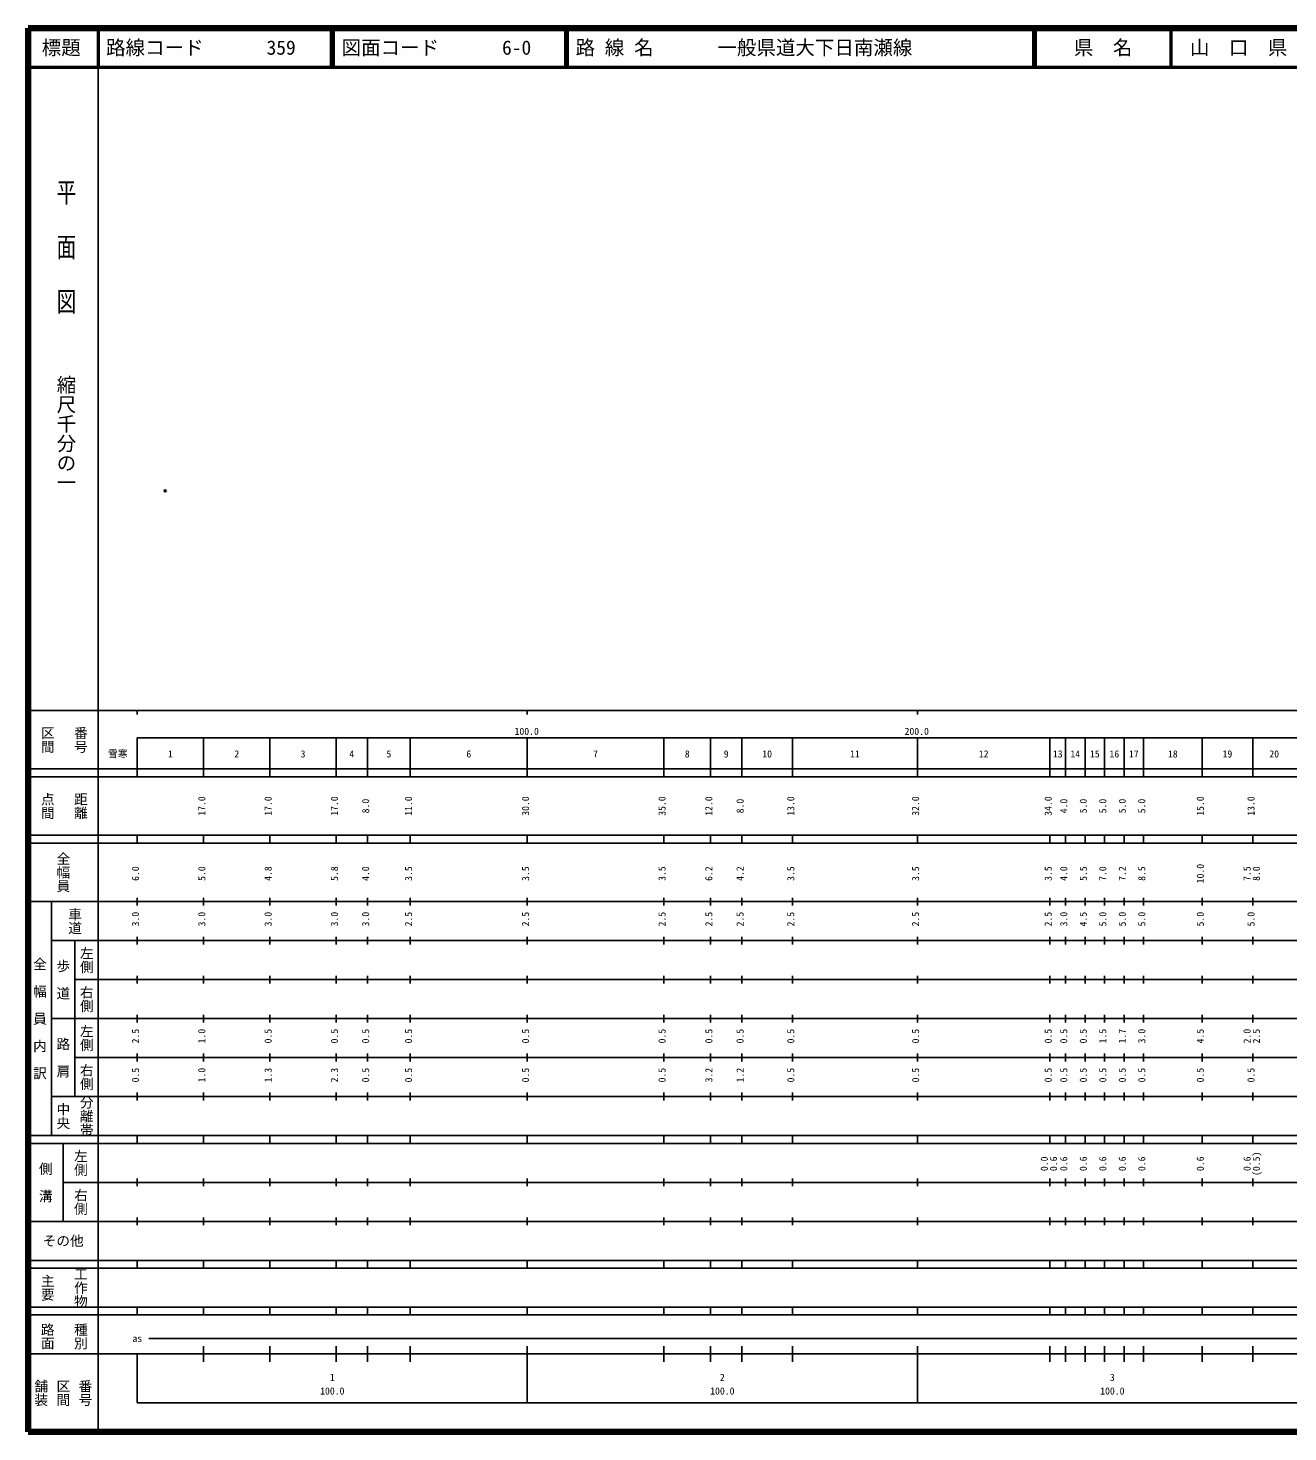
# Model space of a CAD drawing. Units: millimetres on the paper. Extents: x 40 to 680, y 20 to 380.
# Drawn here: x 40 to 363, y 20 to 380 of the extents above; entities that cross this region are included whole.
import ezdxf
from ezdxf.enums import TextEntityAlignment as Align

# ---------------------------------------------------------------- set-up
doc = ezdxf.new("R2010")
doc.units = ezdxf.units.MM
doc.header["$PDMODE"] = 32
doc.header["$PDSIZE"] = 0.5
doc.layers.add('M-OTRS', color=6, linetype='Continuous')
doc.layers.add('M-TTL-TXT', color=7, linetype='Continuous')
for name, color, linetype, lineweight in [('M-TTL', 2, 'Continuous', 140), ('M-TTL-BAND', 7, 'Continuous', 25), ('M-TTL-LINE', 7, 'Continuous', 50)]:
    doc.layers.add(name, color=color, linetype=linetype, lineweight=lineweight)
doc.styles.add('@ＭＳ ゴシック', font='')
doc.styles.add('ＭＳ ゴシック', font='')
doc.styles.get('@ＭＳ ゴシック').set_extended_font_data('@MS Gothic')
doc.styles.get('ＭＳ ゴシック').set_extended_font_data('MS Gothic')

msp = doc.modelspace()

# ---------------------------------------------------------------- linework, layer by layer
at = {"layer": 'M-OTRS'}
msp.add_point((75.146, 261.308), dxfattribs=at)
at = {"layer": 'M-TTL'}
for p, q in [((40, 380), (40, 20)), ((680, 380), (40, 380)), ((40, 20), (680, 20))]:
    msp.add_line(p, q, dxfattribs=at)
at = {"layer": 'M-TTL-BAND'}
for p, q in [((58, 370), (58, 20)), ((40, 205), (579, 205)), ((68, 205), (68, 204)), ((168, 205), (168, 204)), ((268, 205), (268, 204)), ((68, 198), (579, 198)), ((68, 198), (68, 188)), ((85, 188), (85, 198)), ((102, 188), (102, 198)), ((119, 188), (119, 198)), ((127, 188), (127, 198)), ((138, 188), (138, 198)), ((168, 188), (168, 198)), ((203, 188), (203, 198)), ((215, 188), (215, 198)), ((223, 188), (223, 198)), ((236, 188), (236, 198)), ((268, 188), (268, 198)), ((302, 188), (302, 198)), ((306, 188), (306, 198)), ((311, 188), (311, 198)), ((316, 188), (316, 198)), ((321, 188), (321, 198)), ((326, 188), (326, 198)), ((341, 188), (341, 198)), ((354, 188), (354, 198)), ((40, 190), (579, 190)), ((40, 188), (579, 188)), ((40, 173), (579, 173)), ((68, 171), (68, 173)), ((85, 171), (85, 173)), ((102, 171), (102, 173)), ((119, 171), (119, 173)), ((127, 171), (127, 173)), ((138, 171), (138, 173)), ((168, 171), (168, 173)), ((203, 171), (203, 173)), ((215, 171), (215, 173)), ((223, 171), (223, 173)), ((236, 171), (236, 173)), ((268, 171), (268, 173)), ((302, 171), (302, 173)), ((306, 171), (306, 173)), ((311, 171), (311, 173)), ((316, 171), (316, 173)), ((321, 171), (321, 173)), ((326, 171), (326, 173)), ((341, 171), (341, 173)), ((354, 171), (354, 173)), ((40, 171), (579, 171)), ((40, 156), (579, 156)), ((46, 96), (46, 156)), ((68, 155), (68, 157)), ((85, 155), (85, 157)), ((102, 155), (102, 157)), ((119, 155), (119, 157)), ((127, 155), (127, 157)), ((138, 155), (138, 157)), ((168, 155), (168, 157)), ((203, 155), (203, 157)), ((215, 155), (215, 157)), ((223, 155), (223, 157)), ((236, 155), (236, 157)), ((268, 155), (268, 157)), ((302, 155), (302, 157)), ((306, 155), (306, 157)), ((311, 155), (311, 157)), ((316, 155), (316, 157)), ((321, 155), (321, 157)), ((326, 155), (326, 157)), ((341, 155), (341, 157)), ((354, 155), (354, 157)), ((46, 146), (579, 146)), ((52, 146), (52, 106)), ((68, 145), (68, 147)), ((85, 145), (85, 147)), ((102, 145), (102, 147)), ((119, 145), (119, 147)), ((127, 145), (127, 147)), ((138, 145), (138, 147)), ((168, 145), (168, 147)), ((203, 145), (203, 147)), ((215, 145), (215, 147)), ((223, 145), (223, 147)), ((236, 145), (236, 147)), ((268, 145), (268, 147)), ((302, 145), (302, 147)), ((306, 145), (306, 147)), ((311, 145), (311, 147)), ((316, 145), (316, 147)), ((321, 145), (321, 147)), ((326, 145), (326, 147)), ((341, 145), (341, 147)), ((354, 145), (354, 147)), ((68, 135), (68, 137)), ((85, 135), (85, 137)), ((102, 135), (102, 137)), ((119, 135), (119, 137)), ((127, 135), (127, 137)), ((138, 135), (138, 137)), ((168, 135), (168, 137)), ((203, 135), (203, 137)), ((215, 135), (215, 137)), ((223, 135), (223, 137)), ((236, 135), (236, 137)), ((268, 135), (268, 137)), ((302, 135), (302, 137)), ((306, 135), (306, 137)), ((311, 135), (311, 137)), ((316, 135), (316, 137)), ((321, 135), (321, 137)), ((326, 135), (326, 137)), ((341, 135), (341, 137)), ((354, 135), (354, 137)), ((52, 136), (579, 136)), ((46, 126), (579, 126)), ((68, 125), (68, 127)), ((85, 125), (85, 127)), ((102, 125), (102, 127)), ((119, 125), (119, 127)), ((127, 125), (127, 127)), ((138, 125), (138, 127)), ((168, 125), (168, 127)), ((203, 125), (203, 127)), ((215, 125), (215, 127)), ((223, 125), (223, 127)), ((236, 125), (236, 127)), ((268, 125), (268, 127)), ((302, 125), (302, 127)), ((306, 125), (306, 127)), ((311, 125), (311, 127)), ((316, 125), (316, 127)), ((321, 125), (321, 127)), ((326, 125), (326, 127)), ((341, 125), (341, 127)), ((354, 125), (354, 127)), ((52, 116), (579, 116)), ((68, 115), (68, 117)), ((85, 115), (85, 117)), ((102, 115), (102, 117)), ((119, 115), (119, 117)), ((127, 115), (127, 117)), ((138, 115), (138, 117)), ((168, 115), (168, 117)), ((203, 115), (203, 117)), ((215, 115), (215, 117)), ((223, 115), (223, 117)), ((236, 115), (236, 117)), ((268, 115), (268, 117)), ((302, 115), (302, 117)), ((306, 115), (306, 117)), ((311, 115), (311, 117)), ((316, 115), (316, 117)), ((321, 115), (321, 117)), ((326, 115), (326, 117)), ((341, 115), (341, 117)), ((354, 115), (354, 117)), ((46, 106), (579, 106)), ((68, 105), (68, 107)), ((85, 105), (85, 107)), ((102, 105), (102, 107)), ((119, 105), (119, 107)), ((127, 105), (127, 107)), ((138, 105), (138, 107)), ((168, 105), (168, 107)), ((203, 105), (203, 107)), ((215, 105), (215, 107)), ((223, 105), (223, 107)), ((236, 105), (236, 107)), ((268, 105), (268, 107)), ((302, 105), (302, 107)), ((306, 105), (306, 107)), ((311, 105), (311, 107)), ((316, 105), (316, 107)), ((321, 105), (321, 107)), ((326, 105), (326, 107)), ((341, 105), (341, 107)), ((354, 105), (354, 107)), ((40, 96), (579, 96)), ((40, 94), (579, 94)), ((49, 94), (49, 74)), ((68, 94), (68, 96)), ((85, 94), (85, 96)), ((102, 94), (102, 96)), ((119, 94), (119, 96)), ((127, 94), (127, 96)), ((138, 94), (138, 96)), ((168, 94), (168, 96)), ((203, 94), (203, 96)), ((215, 94), (215, 96)), ((223, 94), (223, 96)), ((236, 94), (236, 96)), ((268, 94), (268, 96)), ((302, 94), (302, 96)), ((306, 94), (306, 96)), ((311, 94), (311, 96)), ((316, 94), (316, 96)), ((321, 94), (321, 96)), ((326, 94), (326, 96)), ((341, 94), (341, 96)), ((354, 94), (354, 96)), ((49, 84), (579, 84)), ((68, 83), (68, 85)), ((85, 83), (85, 85)), ((102, 83), (102, 85)), ((119, 83), (119, 85)), ((127, 83), (127, 85)), ((138, 83), (138, 85)), ((168, 83), (168, 85)), ((203, 83), (203, 85)), ((215, 83), (215, 85)), ((223, 83), (223, 85)), ((236, 83), (236, 85)), ((268, 83), (268, 85)), ((302, 83), (302, 85)), ((306, 83), (306, 85)), ((311, 83), (311, 85)), ((316, 83), (316, 85)), ((321, 83), (321, 85)), ((326, 83), (326, 85)), ((341, 83), (341, 85)), ((354, 83), (354, 85)), ((40, 74), (579, 74)), ((68, 73), (68, 75)), ((85, 73), (85, 75)), ((102, 73), (102, 75)), ((119, 73), (119, 75)), ((127, 73), (127, 75)), ((138, 73), (138, 75)), ((168, 73), (168, 75)), ((203, 73), (203, 75)), ((215, 73), (215, 75)), ((223, 73), (223, 75)), ((236, 73), (236, 75)), ((268, 73), (268, 75)), ((302, 73), (302, 75)), ((306, 73), (306, 75)), ((311, 73), (311, 75)), ((316, 73), (316, 75)), ((321, 73), (321, 75)), ((326, 73), (326, 75)), ((341, 73), (341, 75)), ((354, 73), (354, 75)), ((40, 64), (579, 64)), ((40, 62), (579, 62)), ((68, 62), (68, 64)), ((85, 62), (85, 64)), ((102, 62), (102, 64)), ((119, 62), (119, 64)), ((127, 62), (127, 64)), ((138, 62), (138, 64)), ((168, 62), (168, 64)), ((203, 62), (203, 64)), ((215, 62), (215, 64)), ((223, 62), (223, 64)), ((236, 62), (236, 64)), ((268, 62), (268, 64)), ((302, 62), (302, 64)), ((306, 62), (306, 64)), ((311, 62), (311, 64)), ((316, 62), (316, 64)), ((321, 62), (321, 64)), ((326, 62), (326, 64)), ((341, 62), (341, 64)), ((354, 62), (354, 64)), ((40, 52), (579, 52)), ((68, 50), (68, 52)), ((85, 50), (85, 52)), ((102, 50), (102, 52)), ((119, 50), (119, 52)), ((127, 50), (127, 52)), ((138, 50), (138, 52)), ((168, 50), (168, 52)), ((203, 50), (203, 52)), ((215, 50), (215, 52)), ((223, 50), (223, 52)), ((236, 50), (236, 52)), ((268, 50), (268, 52)), ((302, 50), (302, 52)), ((306, 50), (306, 52)), ((311, 50), (311, 52)), ((316, 50), (316, 52)), ((321, 50), (321, 52)), ((326, 50), (326, 52)), ((341, 50), (341, 52)), ((354, 50), (354, 52)), ((40, 50), (579, 50)), ((71, 44), (565, 44)), ((40, 40), (579, 40)), ((68, 40), (68, 27.5)), ((85, 38), (85, 42)), ((102, 38), (102, 42)), ((119, 38), (119, 42)), ((127, 38), (127, 42)), ((138, 38), (138, 42)), ((168, 27.5), (168, 42)), ((203, 38), (203, 42)), ((215, 38), (215, 42)), ((223, 38), (223, 42)), ((236, 38), (236, 42)), ((268, 27.5), (268, 42)), ((302, 38), (302, 42)), ((306, 38), (306, 42)), ((311, 38), (311, 42)), ((316, 38), (316, 42)), ((321, 38), (321, 42)), ((326, 38), (326, 42)), ((341, 38), (341, 42)), ((354, 38), (354, 42)), ((68, 27.5), (579, 27.5))]:
    msp.add_line(p, q, dxfattribs=at)
at = {"layer": 'M-TTL-LINE'}
for p, q in [((58, 380), (58, 370)), ((117.75, 380), (117.75, 370)), ((118.25, 380), (118.25, 370)), ((177.75, 380), (177.75, 370)), ((178.25, 380), (178.25, 370)), ((297.75, 380), (297.75, 370)), ((298.25, 380), (298.25, 370)), ((333, 380), (333, 370)), ((40, 370), (680, 370))]:
    msp.add_line(p, q, dxfattribs=at)

# ---------------------------------------------------------------- texts
at = {"layer": 'M-TTL-BAND', "style": '@ＭＳ ゴシック', "width": 1.4}
msp.add_text('平  面  図', height=3.666, rotation=270, dxfattribs=at).set_placement((49.777, 306.475), align=Align.MIDDLE_RIGHT)
at = {"layer": 'M-TTL-BAND', "style": '@ＭＳ ゴシック'}
msp.add_text('縮尺千分の一', height=3.666, rotation=270, dxfattribs=at).set_placement((49.777, 261.03), align=Align.MIDDLE_RIGHT)
for s, p in [('区間', (45, 197.5)), ('番号', (53.5, 197.5)), ('点間', (45, 180.5)), ('距離', (53.5, 180.5)), ('全幅員', (49, 163.5)), ('車道', (52, 151)), ('左側', (55, 141)), ('全\u3000幅\u3000員\u3000内\u3000訳', (43, 126)), ('歩\u3000道', (49, 136)), ('右側', (55, 131)), ('左側', (55, 121)), ('路\u3000肩', (49, 116)), ('右側', (55, 111)), ('分離帯', (55, 101)), ('中央', (49, 101)), ('左側', (53.5, 89)), ('側\u3000溝', (44.5, 84)), ('右側', (53.5, 79)), ('工作物', (53.5, 57)), ('主要', (45, 57)), ('路面', (45, 44.5)), ('種別', (53.5, 44.5)), ('舗装', (43.333, 30)), ('区間', (49, 30)), ('番号', (54.667, 30))]:
    msp.add_text(s, height=2.566, rotation=270, dxfattribs=at).set_placement(p, align=Align.MIDDLE_CENTER)
at = {"layer": 'M-TTL-BAND', "style": 'ＭＳ ゴシック'}
for s, p in [('100.0', (167.844, 198.195)), ('200.0', (267.844, 198.195)), ('雪寒', (63.003, 192.405)), ('1', (76.5, 192.405)), ('2', (93.5, 192.405)), ('3', (110.5, 192.405)), ('4', (123, 192.405)), ('5', (132.5, 192.405)), ('6', (153, 192.405)), ('7', (185.5, 192.405)), ('8', (209, 192.405)), ('9', (219, 192.405)), ('10', (229.5, 192.405)), ('11', (252, 192.405)), ('12', (285, 192.405)), ('13', (304, 192.405)), ('14', (308.5, 192.405)), ('15', (313.5, 192.405)), ('16', (318.5, 192.405)), ('17', (323.5, 192.405)), ('18', (333.5, 192.405)), ('19', (347.5, 192.405)), ('20', (359.5, 192.405)), ('as', (68, 42.5)), ('1', (118, 32.523)), ('2', (218, 32.523)), ('3', (318, 32.523)), ('100.0', (118, 29.033)), ('100.0', (218, 29.033)), ('100.0', (318, 29.033))]:
    msp.add_text(s, height=1.833, dxfattribs=at).set_placement(p, align=Align.BOTTOM_CENTER)
for s, p in [('17.0', (86, 180.5)), ('17.0', (103, 180.5)), ('17.0', (120, 180.5)), ('8.0', (128, 180.5)), ('11.0', (139, 180.5)), ('30.0', (169, 180.5)), ('35.0', (204, 180.5)), ('12.0', (216, 180.5)), ('8.0', (224, 180.5)), ('13.0', (237, 180.5)), ('32.0', (269, 180.5)), ('34.0', (303, 180.5)), ('4.0', (307, 180.5)), ('5.0', (312, 180.5)), ('5.0', (317, 180.5)), ('5.0', (322, 180.5)), ('5.0', (327, 180.5)), ('15.0', (342, 180.5)), ('13.0', (355, 180.5)), ('6.0', (69, 163.174)), ('5.0', (86, 163.174)), ('4.8', (103, 163.174)), ('5.8', (120, 163.174)), ('4.0', (128, 163.174)), ('3.5', (139, 163.174)), ('3.5', (169, 163.174)), ('3.5', (204, 163.174)), ('6.2', (216, 163.174)), ('4.2', (224, 163.174)), ('3.5', (237, 163.174)), ('3.5', (269, 163.174)), ('3.5', (303, 163.174)), ('4.0', (307, 163.174)), ('5.5', (312, 163.174)), ('7.0', (317, 163.174)), ('7.2', (322, 163.174)), ('8.5', (327, 163.174)), ('10.0', (342, 163.174)), ('7.5', (354, 163.174)), ('8.0', (356.37, 163.174)), ('3.0', (69, 151.5)), ('3.0', (86, 151.5)), ('3.0', (103, 151.5)), ('3.0', (120, 151.5)), ('3.0', (128, 151.5)), ('2.5', (139, 151.5)), ('2.5', (169, 151.5)), ('2.5', (204, 151.5)), ('2.5', (216, 151.5)), ('2.5', (224, 151.5)), ('2.5', (237, 151.5)), ('2.5', (269, 151.5)), ('2.5', (303, 151.5)), ('3.0', (307, 151.5)), ('4.5', (312, 151.5)), ('5.0', (317, 151.5)), ('5.0', (322, 151.5)), ('5.0', (327, 151.5)), ('5.0', (342, 151.5)), ('5.0', (355, 151.5)), ('2.5', (69, 121.5)), ('1.0', (86, 121.5)), ('0.5', (103, 121.5)), ('0.5', (120, 121.5)), ('0.5', (128, 121.5)), ('0.5', (139, 121.5)), ('0.5', (169, 121.5)), ('0.5', (204, 121.5)), ('0.5', (216, 121.5)), ('0.5', (224, 121.5)), ('0.5', (237, 121.5)), ('0.5', (269, 121.5)), ('0.5', (303, 121.5)), ('0.5', (307, 121.5)), ('0.5', (312, 121.5)), ('1.5', (317, 121.5)), ('1.7', (322, 121.5)), ('3.0', (327, 121.5)), ('4.5', (342, 121.5)), ('2.0', (354, 121.5)), ('2.5', (356.37, 121.5)), ('0.5', (69, 111.5)), ('1.0', (86, 111.5)), ('1.3', (103, 111.5)), ('2.3', (120, 111.5)), ('0.5', (128, 111.5)), ('0.5', (139, 111.5)), ('0.5', (169, 111.5)), ('0.5', (204, 111.5)), ('3.2', (216, 111.5)), ('1.2', (224, 111.5)), ('0.5', (237, 111.5)), ('0.5', (269, 111.5)), ('0.5', (303, 111.5)), ('0.5', (307, 111.5)), ('0.5', (312, 111.5)), ('0.5', (317, 111.5)), ('0.5', (322, 111.5)), ('0.5', (327, 111.5)), ('0.5', (342, 111.5)), ('0.5', (355, 111.5)), ('0.0', (302, 88.764)), ('0.6', (304.37, 88.764)), ('0.6', (307, 88.764)), ('0.6', (312, 88.764)), ('0.6', (317, 88.764)), ('0.6', (322, 88.764)), ('0.6', (327, 88.764)), ('0.6', (342, 88.764)), ('0.6', (354, 88.764)), ('(0.5)', (356.37, 88.764))]:
    msp.add_text(s, height=1.833, rotation=90, dxfattribs=at).set_placement(p, align=Align.BOTTOM_CENTER)
msp.add_text('その他', height=2.566, dxfattribs=at).set_placement((49, 69), align=Align.MIDDLE_CENTER)
at = {"layer": 'M-TTL-TXT', "style": 'ＭＳ ゴシック'}
for s, p in [('標題', (48.5, 375)), ('県\u3000名', (315.625, 375)), ('山\u3000口\u3000県', (350.375, 375))]:
    msp.add_text(s, height=3.666, dxfattribs=at).set_placement(p, align=Align.MIDDLE_CENTER)
for s, p in [('路線コード', (60, 375)), ('359', (101.142, 375)), ('図面コード', (120.38, 375)), ('6-0', (161.521, 375)), ('路 線 名', (180.38, 375)), ('一般県道大下日南瀬線', (216.734, 375))]:
    msp.add_text(s, height=3.666, dxfattribs=at).set_placement(p, align=Align.MIDDLE_LEFT)

doc.saveas('drawing.dxf')
